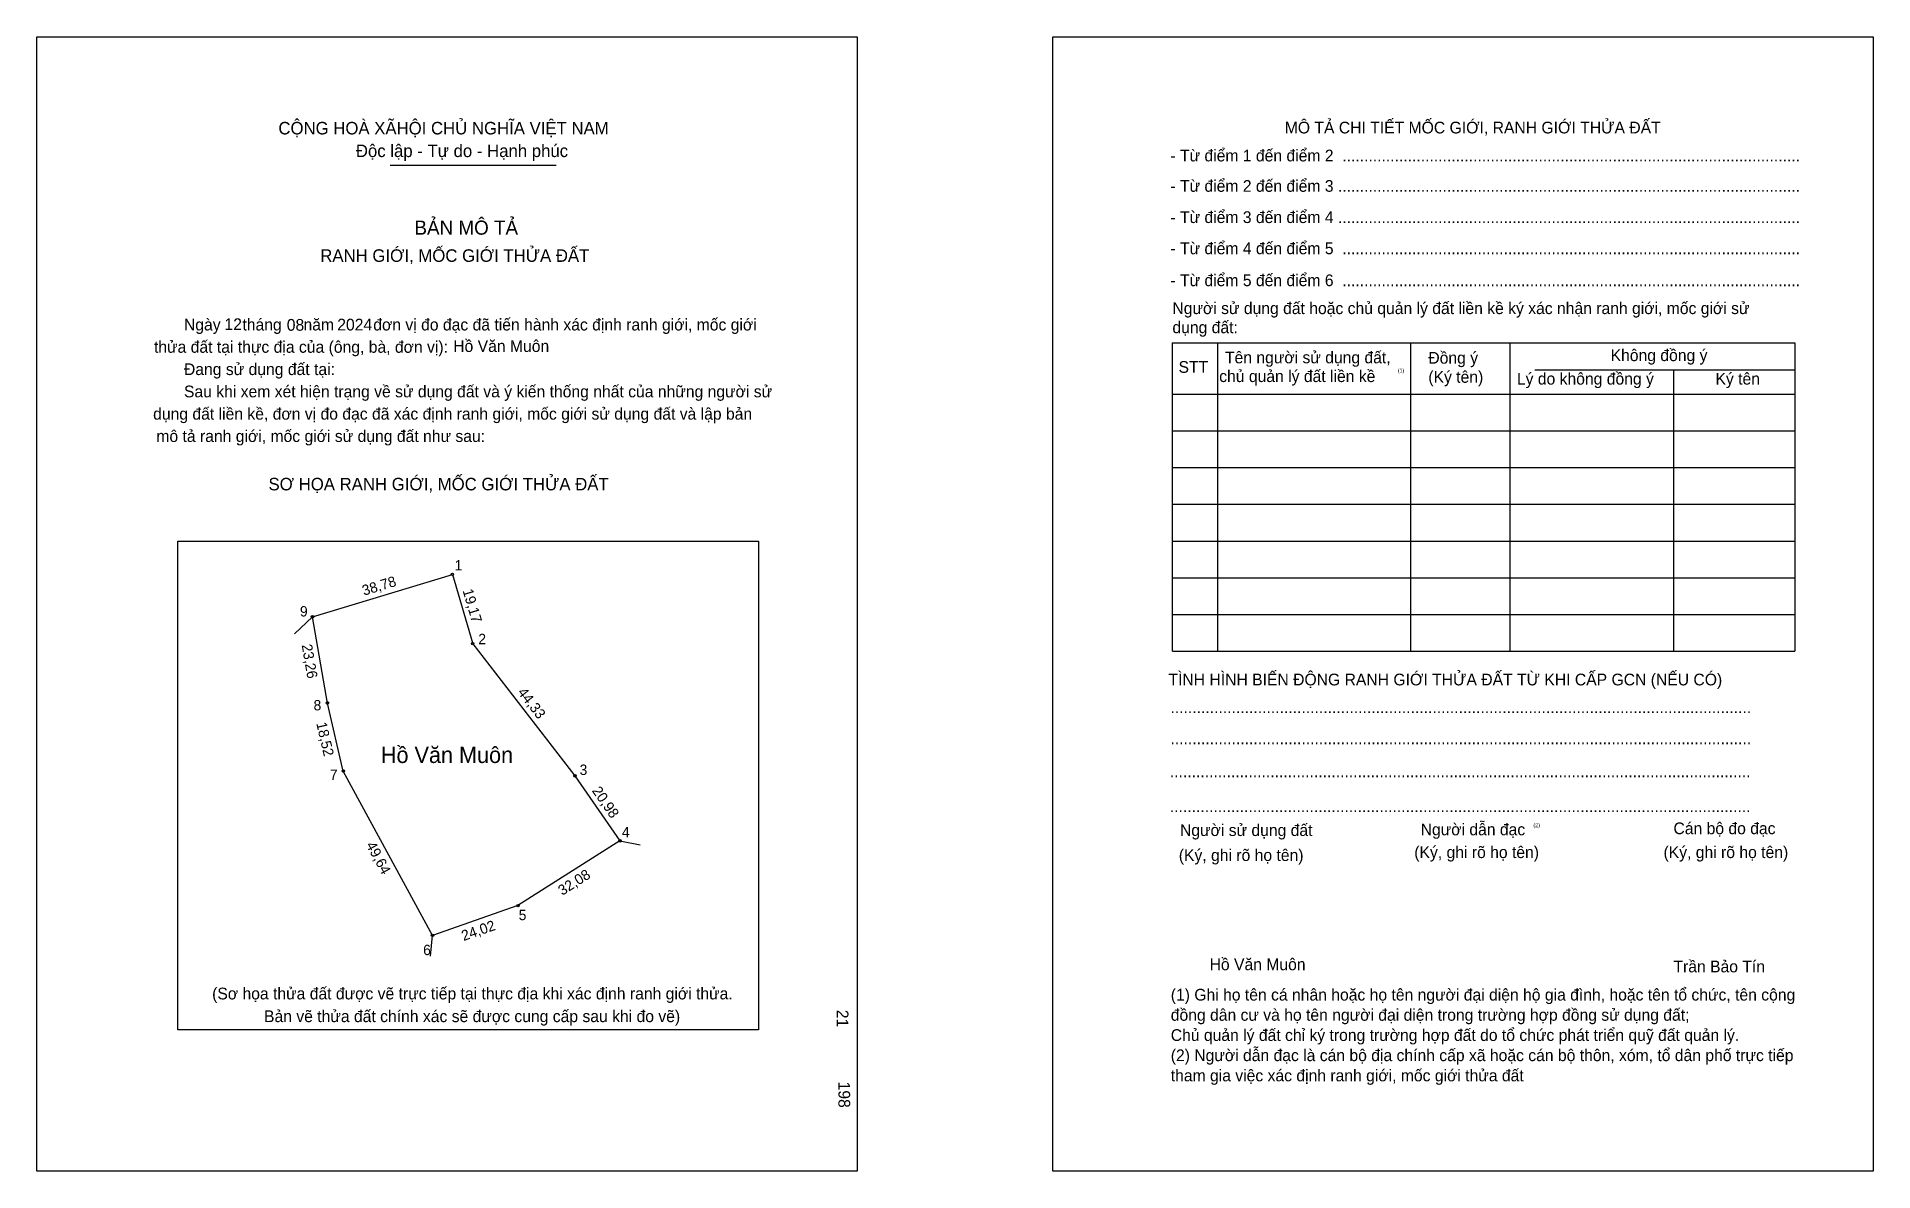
# Model space of a CAD drawing. Extents: x 546533 to 547020, y 1826178 to 1826479.
import ezdxf

# ---------------------------------------------------------------- set-up
doc = ezdxf.new("R2010")
doc.units = 0
for name, color, linetype in [('bmtKhungInTrang1', 7, 'Continuous'), ('bmtKhungInTrang2', 7, 'Continuous'), ('bmtNoiDung', 7, 'Continuous'), ('bmtTemplate', 7, 'Continuous'), ('CanhThua', 7, 'Continuous'), ('ChieuDaiCanhThua', 7, 'Continuous'), ('MocDinhThua', 7, 'Continuous'), ('RauThua', 7, 'Continuous'), ('SoHieuDinhThua', 7, 'Continuous'), ('TenChuSuDung', 7, 'Continuous')]:
    doc.layers.add(name, color=color, linetype=linetype)

msp = doc.modelspace()

# ---------------------------------------------------------------- linework, layer by layer
at = {"layer": 'bmtKhungInTrang1'}
msp.add_lwpolyline([(546532.51, 1826478.77), (546750.25, 1826478.77), (546750.25, 1826177.62), (546532.51, 1826177.62)], close=True, dxfattribs=at)
at = {"layer": 'bmtKhungInTrang2'}
msp.add_lwpolyline([(546802.17, 1826478.77), (547019.91, 1826478.77), (547019.91, 1826177.62), (546802.17, 1826177.62)], close=True, dxfattribs=at)
at = {"layer": 'bmtTemplate'}
for p, q in [((546626.34, 1826444.64), (546670.37, 1826444.64)), ((546845.85, 1826397.55), (546845.85, 1826315.67)), ((546897.07, 1826397.55), (546897.07, 1826315.67)), ((546923.42, 1826397.64), (546923.42, 1826315.67)), ((546999.06, 1826397.55), (546999.06, 1826315.67)), ((546930.11, 1826390.33), (546999.06, 1826390.33)), ((546833.91, 1826383.9), (546999.06, 1826383.9)), ((546833.91, 1826374.15), (546999.06, 1826374.15)), ((546833.91, 1826364.41), (546999.06, 1826364.41)), ((546833.91, 1826354.66), (546999.06, 1826354.66)), ((546833.91, 1826344.91), (546999.06, 1826344.91)), ((546833.91, 1826335.17), (546999.06, 1826335.17)), ((546833.91, 1826325.42), (546999.06, 1826325.42)), ((546833.91, 1826315.67), (546999.06, 1826315.67))]:
    msp.add_line(p, q, dxfattribs=at)
for points in [[(546833.8, 1826397.55), (546999.06, 1826397.55)], [(546833.8, 1826397.55), (546833.8, 1826315.67)], [(546966.92, 1826390.24), (546966.92, 1826315.67)]]:
    msp.add_lwpolyline(points, dxfattribs=at)
msp.add_lwpolyline([(546569.97, 1826215.12), (546569.97, 1826344.9), (546724.04, 1826344.9), (546724.04, 1826215.12)], close=True, dxfattribs=at)
at = {"layer": 'CanhThua'}
for p, q in [((546605.7, 1826324.81), (546642.82, 1826336.05)), ((546642.82, 1826336.05), (546648.22, 1826317.66)), ((546609.66, 1826301.89), (546605.7, 1826324.81)), ((546648.22, 1826317.66), (546675.34, 1826282.58)), ((546613.87, 1826283.86), (546609.66, 1826301.89)), ((546637.53, 1826240.22), (546613.87, 1826283.86)), ((546675.34, 1826282.58), (546687.29, 1826265.34)), ((546687.29, 1826265.34), (546660.21, 1826248.12)), ((546660.21, 1826248.12), (546637.53, 1826240.22))]:
    msp.add_line(p, q, dxfattribs=at)
at = {"layer": 'MocDinhThua'}
for centre in [(546642.82, 1826336.05), (546605.7, 1826324.81), (546648.22, 1826317.66), (546609.66, 1826301.89), (546613.87, 1826283.86), (546675.34, 1826282.58), (546687.29, 1826265.34), (546660.21, 1826248.12), (546637.53, 1826240.22)]:
    msp.add_circle(centre, 0.33, dxfattribs=at)
at = {"layer": 'RauThua'}
for p, q in [((546600.9, 1826320.27), (546605.7, 1826324.81)), ((546687.29, 1826265.34), (546692.69, 1826264.3)), ((546637.04, 1826234.75), (546637.53, 1826240.22))]:
    msp.add_line(p, q, dxfattribs=at)

# ---------------------------------------------------------------- texts
at = {"layer": 'bmtNoiDung'}
for s, height, p in [('12', 3.115, (546582.33, 1826400.9)), ('08', 3.115, (546598.86, 1826400.73)), ('2024', 3.115, (546612.26, 1826400.8)), ('Hồ Văn Muôn', 3.1154, (546643.04, 1826395.11)), ('Hồ Văn Muôn', 3.1154, (546843.77, 1826230.99))]:
    msp.add_text(s, height=height, dxfattribs=at).set_placement(p)
for s, p in [('21', (546744.82, 1826220.48)), ('198', (546745.27, 1826201.42))]:
    msp.add_text(s, height=3.115, rotation=270, dxfattribs=at).set_placement(p)
at = {"layer": 'bmtTemplate'}
for s, height, p in [('CỘNG HOÀ XÃHỘI CHỦ NGHĨA VIỆT NAM', 3.3231, (546596.65, 1826452.84)), ('MÔ TẢ CHI TIẾT MỐC GIỚI, RANH GIỚI THỬA ĐẤT', 3.1142, (546863.73, 1826453.1)), ('Độc lập - Tự do - Hạnh phúc', 3.3231, (546617.2, 1826446.83)), ('- Từ điểm 1 đến điểm 2  .........................................................................................................', 3.11425, (546833.38, 1826445.68)), ('- Từ điểm 2 đến điểm 3 ..........................................................................................................', 3.11425, (546833.38, 1826437.61)), ('BẢN MÔ TẢ', 3.739, (546632.75, 1826426.23)), ('- Từ điểm 3 đến điểm 4 ..........................................................................................................', 3.11425, (546833.38, 1826429.32)), ('RANH GIỚI, MỐC GIỚI THỬA ĐẤT', 3.3231, (546607.76, 1826419.02)), ('- Từ điểm 4 đến điểm 5  .........................................................................................................', 3.11425, (546833.38, 1826421.04)), ('- Từ điểm 5 đến điểm 6  .........................................................................................................', 3.11425, (546833.38, 1826412.56)), ('Người sử dụng đất hoặc chủ quản lý đất liền kề ký xác nhận ranh giới, mốc giới sử', 3.1142, (546833.91, 1826405.15)), ('Ngày     tháng     năm         đơn vị đo đạc đã tiến hành xác định ranh giới, mốc giới ', 3.1154, (546571.58, 1826400.8)), ('dụng đất:', 3.114, (546833.91, 1826400.08)), ('thửa đất tại thực địa của (ông, bà, đơn vị):', 3.1154, (546563.63, 1826394.88)), ('Không đồng ý', 3.1142, (546950.2, 1826392.67)), ('Đang sử dụng đất tại:', 3.1154, (546571.58, 1826388.96)), ('STT', 3.114, (546835.54, 1826389.56)), ('Tên người sử dụng đất,', 3.1142, (546847.86, 1826392.09)), ('(1)', 1.038, (546893.7, 1826389.67)), ('Đồng ý', 3.114, (546901.83, 1826391.99)), ('Sau khi xem xét hiện trạng về sử dụng đất và ý kiến thống nhất của những người sử ', 3.1154, (546571.58, 1826383.05)), ('chủ quản lý đất liền kề', 3.1142, (546846.33, 1826387.11)), ('(Ký tên)', 3.114, (546901.83, 1826386.92)), ('Lý do không đồng ý', 3.1142, (546925.33, 1826386.44)), ('Ký tên', 3.114, (546978.03, 1826386.44)), ('dụng đất liền kề, đơn vị đo đạc đã xác định ranh giới, mốc giới sử dụng đất và lập bản', 3.1154, (546563.4, 1826377.13)), ('mô tả ranh giới, mốc giới sử dụng đất như sau:', 3.1154, (546564.26, 1826371.21)), ('SƠ HỌA RANH GIỚI, MỐC GIỚI THỬA ĐẤT', 3.3231, (546594.02, 1826358.36)), ('TÌNH HÌNH BIẾN ĐỘNG RANH GIỚI THỬA ĐẤT TỪ KHI CẤP GCN (NẾU CÓ)', 3.1142, (546832.86, 1826306.59)), ('.....................................................................................................................................', 3.11892, (546833.38, 1826299.26)), ('.....................................................................................................................................', 3.11892, (546833.38, 1826290.97)), ('.....................................................................................................................................', 3.11892, (546833.22, 1826282.2)), ('.....................................................................................................................................', 3.11892, (546833.22, 1826272.94)), ('Người sử dụng đất', 3.1142, (546835.92, 1826266.61)), ('Người dẫn đạc', 3.1142, (546899.79, 1826266.8)), ('(2)', 1.038, (546929.7, 1826268.95)), ('Cán bộ đo đạc', 3.1142, (546966.88, 1826267.09)), ('(Ký, ghi rõ họ tên)', 3.1142, (546898.1, 1826260.76)), ('(Ký, ghi rõ họ tên)', 3.1142, (546964.24, 1826260.76)), ('(Ký, ghi rõ họ tên)', 3.1142, (546835.6, 1826259.98)), ('Trần Bảo Tín', 3.1142, (546966.88, 1826230.42)), ('(Sơ họa thửa đất được vẽ trực tiếp tại thực địa khi xác định ranh giới thửa.', 3.1154, (546579.06, 1826223.24)), ('(1) Ghi họ tên cá nhân hoặc họ tên người đại diện hộ gia đình, hoặc tên tổ chức, tên cộng', 3.1142, (546833.47, 1826222.93)), ('Bản vẽ thửa đất chính xác sẽ được cung cấp sau khi đo vẽ)', 3.1154, (546592.83, 1826217.21)), ('đồng dân cư và họ tên người đại diện trong trường hợp đồng sử dụng đất;', 3.1142, (546833.47, 1826217.57)), ('Chủ quản lý đất chỉ ký trong trường hợp đất do tổ chức phát triển quỹ đất quản lý.', 3.1142, (546833.47, 1826212.21)), ('(2) Người dẫn đạc là cán bộ địa chính cấp xã hoặc cán bộ thôn, xóm, tổ dân phố trực tiếp', 3.1142, (546833.47, 1826206.85)), ('tham gia việc xác định ranh giới, mốc giới thửa đất', 3.1142, (546833.47, 1826201.49))]:
    msp.add_text(s, height=height, dxfattribs=at).set_placement(p)
at = {"layer": 'ChieuDaiCanhThua'}
for s, rotation, p in [('38,78', 16.859, (546619.34, 1826330.38)), ('19,17', 286.3538, (546645.51, 1826331.77)), ('23,26', 279.8029, (546602.81, 1826317.3)), ('44,33', 307.7154, (546659.98, 1826304.7)), ('18,52', 283.1363, (546606.67, 1826296.52)), ('20,98', 304.7162, (546679.75, 1826278.63)), ('49,64', 298.4723, (546619.82, 1826264.22)), ('32,08', 32.4542, (546671.98, 1826250.71)), ('24,02', 19.1931, (546645.79, 1826238.72))]:
    msp.add_text(s, height=2.752, rotation=rotation, dxfattribs=at).set_placement(p)
at = {"layer": 'SoHieuDinhThua'}
for s, p in [('1', (546643.41, 1826337.1)), ('9', (546602.37, 1826324.88)), ('2', (546649.7, 1826317.53)), ('8', (546605.98, 1826299.96)), ('7', (546610.31, 1826281.5)), ('3', (546676.58, 1826282.83)), ('4', (546687.81, 1826266.27)), ('5', (546660.42, 1826244.27)), ('6', (546635.06, 1826235))]:
    msp.add_text(s, height=2.75, dxfattribs=at).set_placement(p)
at = {"layer": 'TenChuSuDung'}
msp.add_text('Hồ Văn Muôn', height=4.2923, dxfattribs=at).set_placement((546623.84, 1826285.99))

doc.saveas('drawing.dxf')
